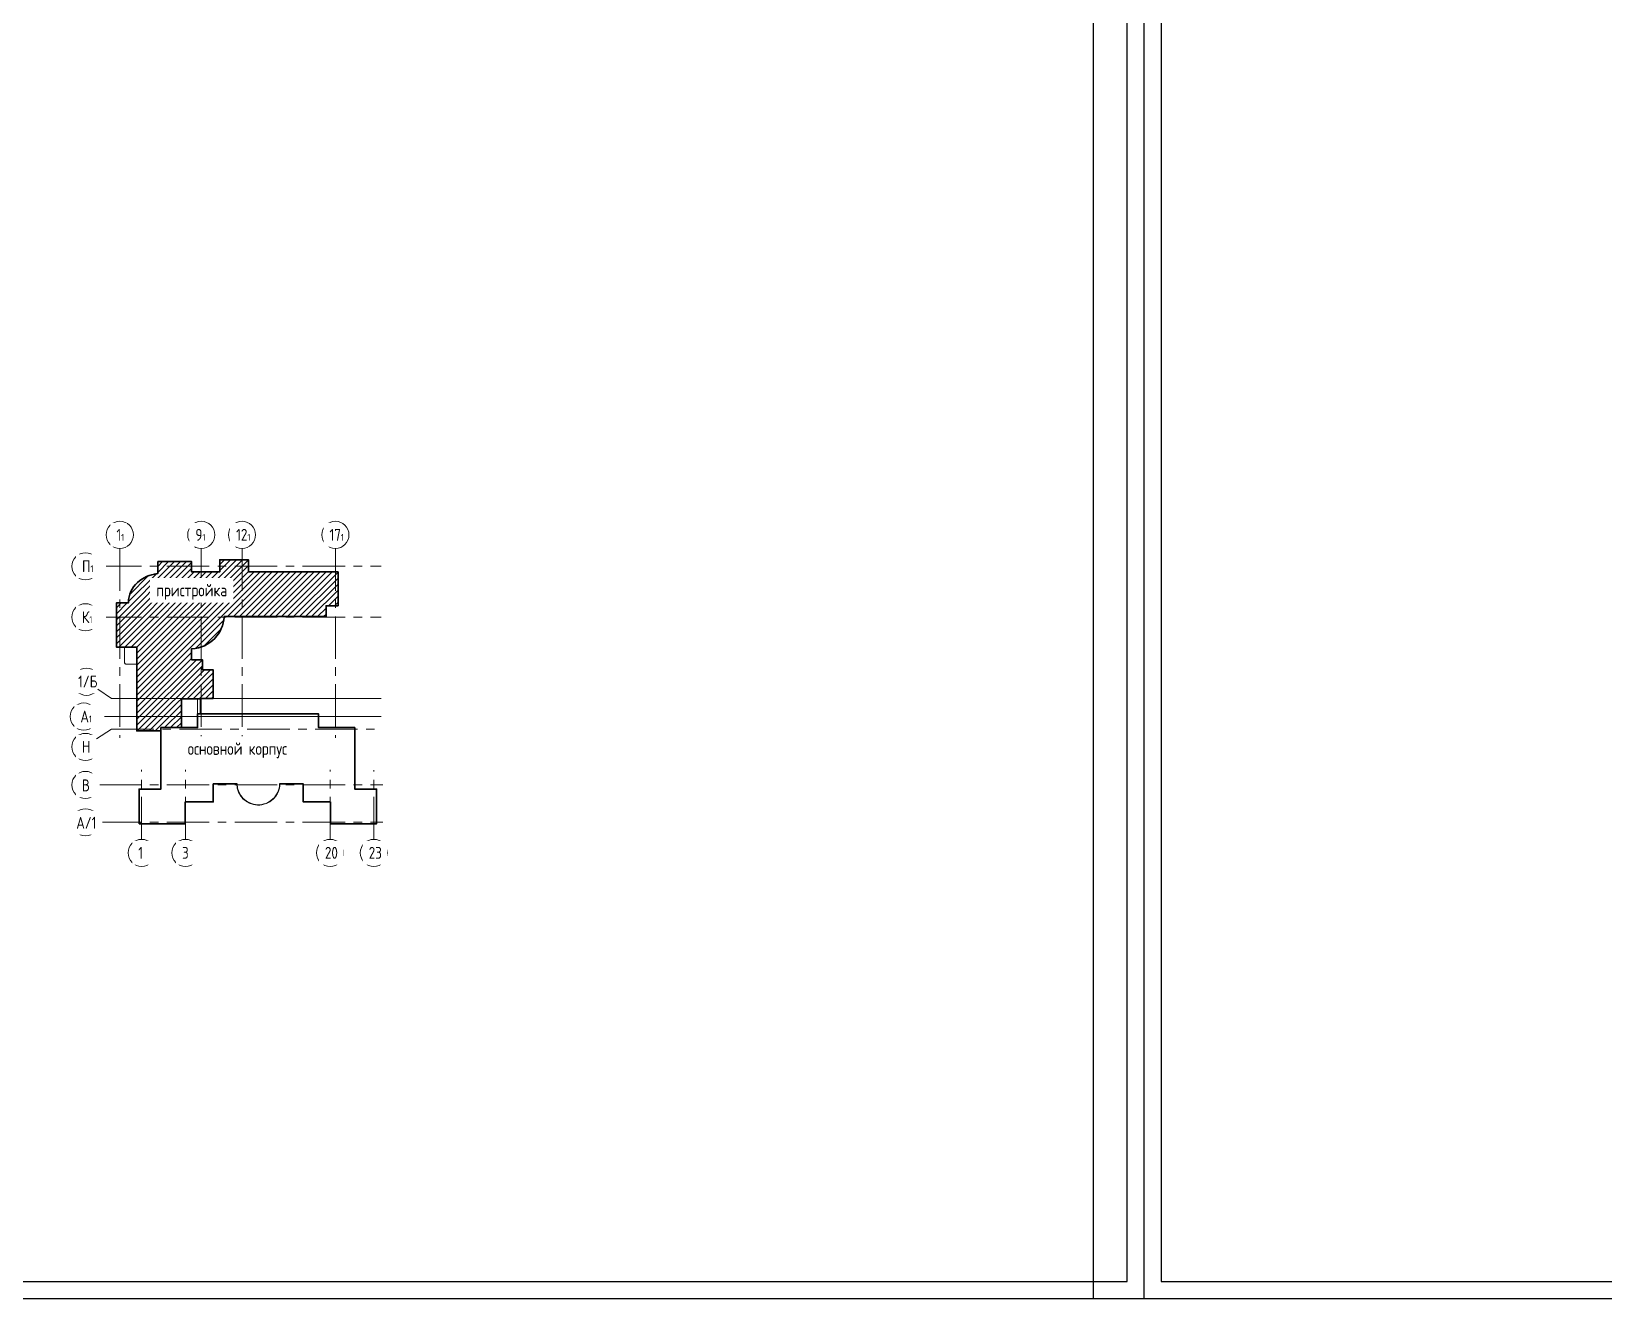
# Model space of a CAD drawing. Header units: millimetres. Extents: x -136099598 to 9192475, y 0 to 779331.
# Drawn here: x -159650 to -113334, y 242529 to 279845 of the extents above; entities that cross this region are included whole.
import ezdxf

# ---------------------------------------------------------------- set-up
doc = ezdxf.new("R2010")
doc.units = ezdxf.units.MM
doc.header["$MEASUREMENT"] = 0
doc.linetypes.add('01_base$0$DASHED2', pattern=[0.375, 0.25, -0.125])
doc.linetypes.add('CENTER', pattern=[2, 1.25, -0.25, 0.25, -0.25])
doc.layers.add('_RAMKA', color=7, linetype='Continuous')
for name, color, linetype, lineweight in [('АР_Оси', 193, 'Continuous', 9), ('АР_тонкая линия', 250, 'Continuous', 0), ('СПДС_+АР_Стены', 250, 'Continuous', 20)]:
    doc.layers.add(name, color=color, linetype=linetype, lineweight=lineweight)
doc.styles.add('ГОСТ 2.304', font='isocpeur.ttf', dxfattribs={"width": 0.7})

msp = doc.modelspace()

# ---------------------------------------------------------------- hatches: boundary and pattern name
at = {"layer": 'СПДС_+АР_Стены', "linetype": '01_base$0$DASHED2', "lineweight": 5, "ltscale": 500}
h = msp.add_hatch(dxfattribs=at)
h.set_pattern_fill('ANSI31', color=256, scale=1000)
h.paths.add_polyline_path([(-150695.4, 263930.6), (-153256, 263930.6), (-153256, 264093.1), (-153446.4, 264093.1), (-153446.4, 262613.9), (-150971.8, 262613.9), (-150971.8, 262931.7), (-150695.4, 262931.7)])
h.paths.add_polyline_path([(-150615.5, 263930.6), (-150695.4, 263930.6), (-150695.4, 262931.7), (-150615.5, 262931.7)])
h.paths.add_polyline_path([(-153255.9, 264287), (-153446.4, 264287), (-153446.4, 264093.1), (-153256, 264093.1)])
h.paths.add_polyline_path([(-153446.4, 264287), (-154102.6, 264287), (-154102.6, 264093.1), (-153446.4, 264093.1)])
h.paths.add_polyline_path([(-153446.4, 264093.1), (-154102.6, 264093.1), (-154102.6, 263930.6), (-154646.4, 263930.6), (-154646.4, 262593.1), (-153971.2, 262593.1, 0.0016413), (-153970.7, 262599.7), (-153970.7, 262613.9), (-153446.4, 262613.9)])
h.paths.add_polyline_path([(-154931, 264235.2), (-155930, 264235.2), (-155930, 264093.1), (-154931, 264093.1)])
h.paths.add_polyline_path([(-154646.4, 263930.6), (-154931, 263930.6), (-154931, 264093.1), (-155930, 264093.1), (-155930, 263878.9), (-155944.2, 263878.9, 0.1503938), (-156528.1, 263615.4, 0.2153269), (-156791.9, 263031.2), (-156791.9, 263017), (-157046.4, 263017), (-157046.4, 262593.1), (-154646.4, 262593.1)])
h.paths.add_polyline_path([(-157046.4, 263017), (-157148.2, 263017), (-157148.2, 262593.1), (-157046.4, 262593.1)])
h.paths.add_polyline_path([(-157046.4, 262593.1), (-157148.2, 262593.1), (-157148.2, 261713.5), (-157046.4, 261713.5)])
h.paths.add_polyline_path([(-153971.2, 262593.1), (-154646.4, 262593.1), (-154646.4, 261719.5, 0.1178172), (-154251.9, 261970.2, 0.175136)])
h.paths.add_polyline_path([(-154646.4, 262593.1), (-157046.4, 262593.1), (-157046.4, 261713.5), (-156545.2, 261713.5), (-156545.2, 261213), (-156545.2, 260197.9), (-154682.3, 260197.9), (-154682.3, 260199.3), (-154646.4, 260199.3), (-154646.4, 261343.4), (-154931.1, 261343.4), (-154931.1, 261666.3), (-154916.8, 261666.3, 0.0688682), (-154646.4, 261719.5)])
h.paths.add_polyline_path([(-154296.5, 261046), (-154613.3, 261046), (-154613.3, 261343.4), (-154646.4, 261343.4), (-154646.4, 260199.3), (-154296.5, 260199.3)])
h.paths.add_polyline_path([(-155229.5, 260186.1), (-154682.3, 260186.1), (-154682.3, 260197.9), (-156545.2, 260197.9), (-156545.2, 259668.1), (-155229.5, 259668.1)])
h.paths.add_polyline_path([(-155229.5, 259668.1), (-156545.2, 259668.1), (-156545.2, 259301.6), (-155834.6, 259301.6), (-155834.6, 259344.5), (-155796.2, 259344.5), (-155741.7, 259344.5), (-155229.5, 259344.5)])
h.paths.add_polyline_path([(-155834.6, 259301.6), (-156545.2, 259301.6), (-156545.2, 259247.1), (-155834.6, 259247.1)])

# ---------------------------------------------------------------- linework, layer by layer
at = {"layer": '_RAMKA', "ltscale": 100}
for points in [[(-126872.6, 242529), (-126872.6, 326529), (-245672.6, 326529), (-245672.6, 242529)], [(-9566.1, 242529), (-9566.1, 326529), (-128366.1, 326529), (-128366.1, 242529)], [(-127372.6, 243029), (-127372.6, 326029), (-243672.6, 326029), (-243672.6, 243029)], [(-10066.1, 243029), (-10066.1, 326029), (-126366.1, 326029), (-126366.1, 243029)]]:
    msp.add_lwpolyline(points, close=True, dxfattribs=at)
at = {"layer": 'АР_Оси', "color": 5, "linetype": 'CENTER', "ltscale": 1000}
for p, q in [((-157046.4, 264618.4), (-157046.4, 259045.2)), ((-154646.4, 264618.4), (-154646.4, 259045.2)), ((-153446.4, 264618.4), (-153446.4, 259045.2)), ((-150695.4, 264618.4), (-150695.4, 259045.2)), ((-157659.7, 264093.1), (-149341.9, 264093.1)), ((-157659.7, 262593.1), (-149341.9, 262593.1)), ((-157290.7, 259301.6), (-149300, 259301.6)), ((-156403.4, 256052.8), (-156403.4, 258103.1)), ((-155113.4, 256052.8), (-155113.4, 258103.1)), ((-150851.9, 256052.8), (-150851.9, 258103.1)), ((-149561.9, 256052.8), (-149561.9, 258087.9)), ((-157659.7, 257654.7), (-149300, 257654.7)), ((-157659.7, 256553.6), (-149300, 256553.6))]:
    msp.add_line(p, q, dxfattribs=at)
at = {"layer": 'АР_Оси', "color": 5, "ltscale": 0.5}
for p, q in [((-157290.7, 260197.9), (-149341.9, 260197.9)), ((-157708, 259668.1), (-149341.9, 259668.1))]:
    msp.add_line(p, q, dxfattribs=at)
for centre in [(-157046.4, 265018.4), (-154646.4, 265018.4), (-153446.4, 265018.4), (-150695.4, 265018.4), (-158059.7, 264093.1), (-158059.7, 262593.1), (-158025.5, 260692.8), (-158059.7, 258774.6), (-158059.7, 257654.7), (-158059.7, 256553.6), (-156403.4, 255652.8), (-155113.4, 255652.8), (-150851.9, 255652.8), (-149561.9, 255652.8)]:
    msp.add_circle(centre, 400, dxfattribs=at)
at = {"layer": 'АР_тонкая линия', "color": 4, "ltscale": 100}
for p, q in [((-154756.9, 259747), (-154756.9, 260186.1)), ((-154682.3, 259747), (-154682.3, 260186.1))]:
    msp.add_line(p, q, dxfattribs=at)
at = {"layer": 'АР_тонкая линия', "color": 4, "lineweight": 35, "ltscale": 100}
msp.add_lwpolyline([(-155930, 264235.2), (-154931, 264235.2), (-154931, 263930.6), (-154102.6, 263930.6), (-154102.6, 264287), (-153255.9, 264287), (-153256, 263930.6), (-150615.5, 263930.6), (-150615.5, 262931.7), (-150971.8, 262931.7), (-150971.8, 262613.9), (-153970.7, 262613.9), (-153970.7, 262599.7, -0.1768281), (-154251.9, 261970.2, -0.1882125), (-154916.8, 261666.3), (-154931.1, 261666.3), (-154931.1, 261343.4), (-154613.3, 261343.4), (-154613.3, 261046), (-154296.5, 261046), (-154296.5, 260199.3), (-154682.3, 260199.3), (-154682.3, 260186.1), (-155229.5, 260186.1), (-155229.5, 259344.5), (-155741.7, 259344.5), (-155796.2, 259344.5), (-155834.6, 259344.5), (-155834.6, 259247.1), (-156545.2, 259247.1), (-156545.2, 261713.5), (-157148.2, 261713.5), (-157148.2, 263017), (-156791.9, 263017), (-156791.9, 263031.2, -0.2153269), (-156528.1, 263615.4, -0.1503938), (-155944.2, 263878.9), (-155930, 263878.9), (-155930, 264235.2)], format="xyb", dxfattribs=at)
at = {"layer": 'АР_тонкая линия', "color": 4, "ltscale": 100}
for points in [[(-156911.9, 261267.1), (-156911.9, 261713.5)], [(-156545.2, 261207.9), (-156851, 261207.9)]]:
    msp.add_lwpolyline(points, dxfattribs=at)
msp.add_lwpolyline([(-156906.8, 261713.5), (-156545.2, 261713.5), (-156545.2, 261213), (-156851.2, 261213, -0.4154291), (-156906.8, 261268.8), (-156906.8, 261713.5)], format="xyb", dxfattribs=at)
at = {"layer": 'АР_тонкая линия', "color": 6, "lineweight": 35, "ltscale": 100}
for points in [[(-156479.2, 256512.1), (-156479.2, 257530.4), (-155834.6, 257530.4), (-155834.6, 259344.5), (-154756.9, 259344.5), (-154756.9, 259747), (-151191.6, 259747), (-151191.6, 259344.5), (-150125.6, 259344.5), (-150125.6, 257530.4), (-149481, 257530.4), (-149481, 256512.1), (-150843.4, 256512.1), (-150843.4, 257156.8), (-151643.3, 257156.8), (-151643.3, 257683.7), (-152340.6, 257683.7)], [(-153591.5, 257683.7), (-154292.5, 257683.7), (-154292.5, 257156.8), (-155116.8, 257156.8), (-155116.8, 256512.1), (-156479.2, 256512.1)]]:
    msp.add_lwpolyline(points, dxfattribs=at)
at = {"layer": 'АР_тонкая линия', "color": 6, "ltscale": 100}
msp.add_lwpolyline([(-153602.2, 257683.7), (-153591.5, 257683.7)], dxfattribs=at)
for points in [[(-152340.6, 257683.7), (-152330.1, 257683.7, -0.4168913), (-152986.3, 257062.3, -0.3984238), (-153602.2, 257683.7)], [(-152340.6, 257682.7, -0.4166399), (-152986, 257072.5, -0.398914), (-153591.5, 257683.7)], [(-153591.5, 257683.7, 0.3987103), (-152986.4, 257072.5, 0.4172957), (-152340.6, 257683.7)], [(-153591.5, 257683.7, 0.3987103), (-152986.4, 257072.5, 0.4172957), (-152340.6, 257683.7)]]:
    msp.add_lwpolyline(points, format="xyb", dxfattribs=at)
at = {"layer": 'АР_тонкая линия', "ltscale": 100}
for points in [[(-156403.4, 256553.6), (-156429.3, 256553.6), (-156429.3, 256527.6), (-156403.4, 256527.6)], [(-156424.7, 256516.5), (-156403.4, 256516.5), (-156403.4, 256553.6), (-156424.7, 256553.6)]]:
    msp.add_lwpolyline(points, close=True, dxfattribs=at)
at = {"layer": 'АР_тонкая линия', "color": 4, "ltscale": 100}
msp.add_arc((-156851, 261268.8), 60.9, 180, 270, dxfattribs=at)
at = {"layer": 'АР_тонкая линия', "color": 6, "ltscale": 100}
msp.add_arc((-152966.3, 257698.3), 636.3, 181.31678, 358.68322, dxfattribs=at)

# ---------------------------------------------------------------- next in the draw order: texts
at = {"layer": 'АР_Оси', "color": 5, "char_height": 350, "attachment_point": 1, "line_spacing_factor": 1.149209, "style": 'ГОСТ 2.304', "bg_fill": 2}
for s, insert, width in [('{\\W0.8;9\\H0.57143x;1}', (-154820.5, 265196.2), 123.867), ('{\\W0.8;12\\H0.57143x;1}', (-153620.5, 265196.2), 123.867), ('{\\W0.8;17\\H0.57143x;1}', (-150869.5, 265196.2), 123.867), ('{\\W0.8;П\\H0.57143x;1}', (-158159.5, 264270.9), 528.82), ('{\\W0.8;К\\H0.57143x;1}', (-158159.5, 262770.9), 528.82), ('{\\W0.8;1/Б}', (-158276.1, 260875.4), 528.82), ('{\\W0.8;В}', (-158165, 257817.5), 1.455191522836685e-11), ('{\\W0.8;А/1}', (-158328.4, 256716.4), 1.455191522836685e-11), ('{\\W0.8;23}', (-149713.3, 255830.6), 370.762)]:
    msp.add_mtext(s, dxfattribs=dict(at, insert=insert, width=width))
at = {"layer": 'АР_Оси', "color": 5, "attachment_point": 1, "line_spacing_factor": 1.149209, "style": 'ГОСТ 2.304', "bg_fill": 2}
for s, insert, char_height in [('{\\W0.8;пристройка}', (-155973.4, 263571.7), 363.228), ('{\\W0.8;Н}', (-158159.5, 258952.4), 350), ('{\\W0.8;основной корпус}', (-155047.6, 258904.6), 363.228), ('{\\W0.8;1}', (-156503.2, 255830.6), 350), ('{\\W0.8;3}', (-155213.2, 255830.6), 350), ('{\\W0.8;20}', (-151004.8, 255830.6), 350)]:
    msp.add_mtext(s, dxfattribs=dict(at, insert=insert, char_height=char_height))

# ---------------------------------------------------------------- next in the draw order: linework, layer by layer
at = {"layer": 'АР_Оси', "color": 5, "linetype": 'CENTER', "ltscale": 1000}
msp.add_line((-157734.9, 259008), (-157290.7, 259301.6), dxfattribs=at)
at = {"layer": 'АР_Оси', "color": 5, "ltscale": 0.5}
msp.add_circle((-158108, 259668), 400, dxfattribs=at)

# ---------------------------------------------------------------- next in the draw order: texts
at = {"layer": 'АР_Оси', "color": 5, "insert": (-157146.2, 265196.2), "char_height": 350, "width": 123.867, "attachment_point": 1, "line_spacing_factor": 1.149209, "style": 'ГОСТ 2.304', "bg_fill": 2}
msp.add_mtext('{\\W0.8;1\\H0.57143x;1}', dxfattribs=at)

# ---------------------------------------------------------------- next in the draw order: texts
at = {"layer": 'АР_Оси', "color": 5, "insert": (-158207.9, 259845.7), "char_height": 350, "width": 528.82, "attachment_point": 1, "line_spacing_factor": 1.149209, "style": 'ГОСТ 2.304', "bg_fill": 2}
msp.add_mtext('{\\W0.8;А\\H0.57143x;1}', dxfattribs=at)

# ---------------------------------------------------------------- next in the draw order: linework, layer by layer
at = {"layer": 'АР_Оси', "color": 5, "linetype": 'CENTER', "ltscale": 1000}
msp.add_line((-157696, 260472.5), (-157290.7, 260197.9), dxfattribs=at)

doc.saveas('drawing.dxf')
